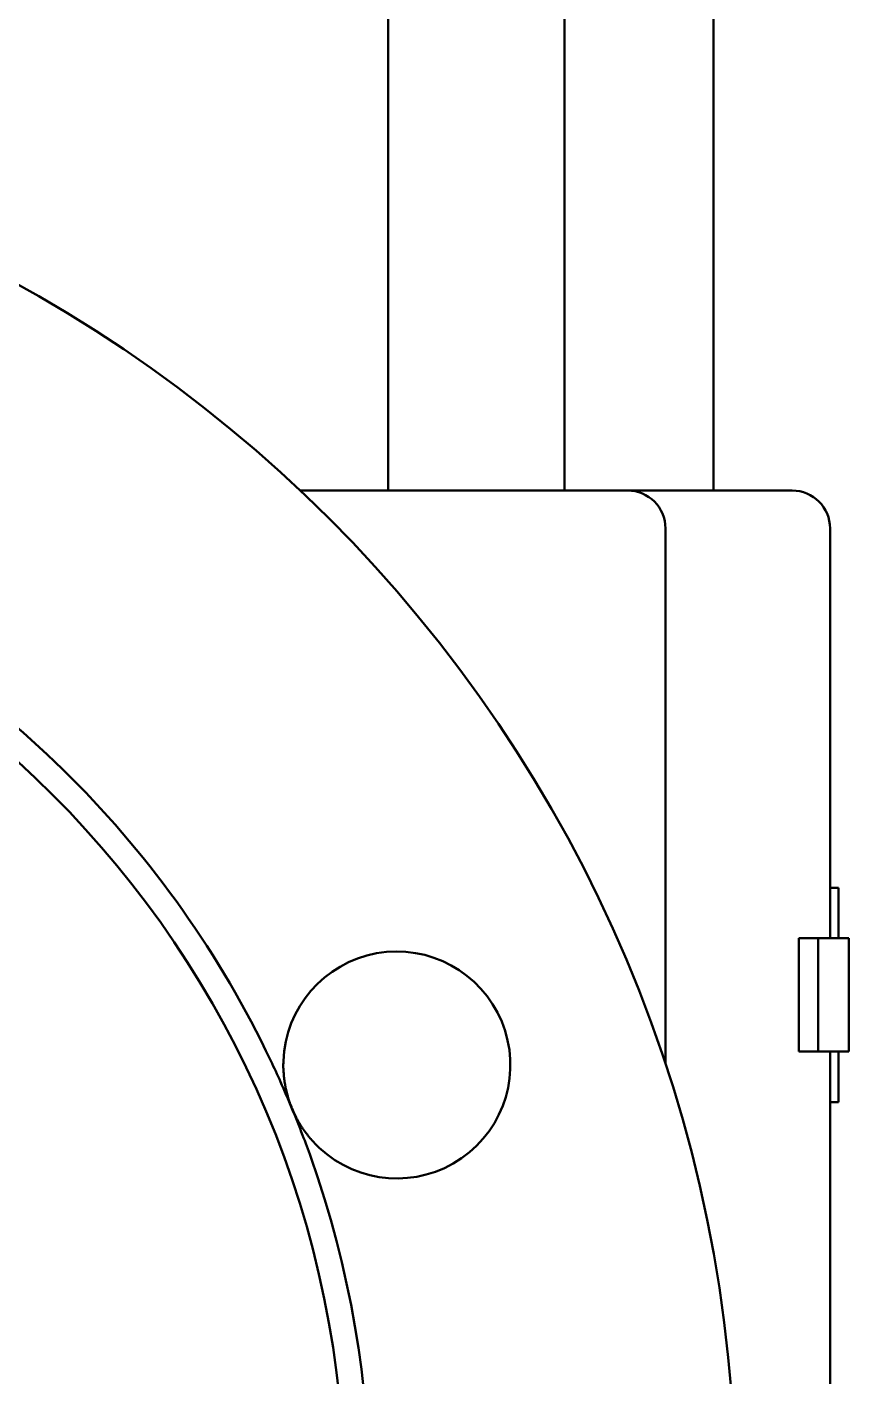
# Model space of a CAD drawing. Header units: millimetres. Extents: x 1510 to 10524, y 7125 to 13164.
# Drawn here: x 5055.1 to 5061.62, y 11287.43 to 11298.13 of the extents above; entities that cross this region are included whole.
import ezdxf

# ---------------------------------------------------------------- set-up
doc = ezdxf.new("R2010")
doc.units = ezdxf.units.MM
doc.header["$LTSCALE"] = 4
doc.layers.add('Visible (ISO)', color=7, linetype='Continuous', lineweight=50)

msp = doc.modelspace()

# ---------------------------------------------------------------- linework, layer by layer
at = {"layer": 'Visible (ISO)'}
for p, q in [((5057.965, 11319.154), (5057.965, 11294.454)), ((5059.365, 11319.154), (5059.365, 11294.454)), ((5060.545, 11319.154), (5060.545, 11294.454)), ((5057.27, 11294.454), (5058.141, 11294.454)), ((5059.865, 11294.454), (5058.141, 11294.454)), ((5061.17, 11294.454), (5059.865, 11294.454)), ((5060.165, 11289.904), (5060.165, 11294.154)), ((5061.47, 11294.154), (5061.47, 11290.904)), ((5061.538, 11291.304), (5061.47, 11291.304)), ((5061.538, 11290.904), (5061.538, 11291.304)), ((5061.223, 11290.904), (5061.223, 11290.004)), ((5061.376, 11290.904), (5061.223, 11290.904)), ((5061.62, 11290.904), (5061.376, 11290.904)), ((5061.376, 11290.004), (5061.376, 11290.904)), ((5061.62, 11290.904), (5061.62, 11290.004)), ((5061.376, 11290.004), (5061.223, 11290.004)), ((5061.376, 11290.004), (5061.62, 11290.004)), ((5061.47, 11290.004), (5061.47, 11284.054)), ((5061.538, 11289.604), (5061.538, 11290.004)), ((5061.538, 11289.604), (5061.47, 11289.604))]:
    msp.add_line(p, q, dxfattribs=at)
for radius in [11, 7.9]:
    msp.add_circle((5049.72, 11286.454), radius, dxfattribs=at)
for centre, radius, start, end in [((5059.865, 11294.154), 0.3, 0, 90), ((5061.17, 11294.154), 0.3, 0, 90), ((5049.72, 11286.454), 8.1, 25.4254, 64.5746), ((5058.035, 11289.898), 0.9, 226.9178, 178.0822), ((5049.72, 11286.454), 8.1, 24.1191, 25.4254), ((5049.72, 11286.454), 8.1, 22.5, 24.1191), ((5049.72, 11286.454), 8.1, 20.8809, 22.5), ((5049.72, 11286.454), 8.1, 19.5746, 20.8809), ((5049.72, 11286.454), 8.1, 340.4254, 19.5746)]:
    msp.add_arc(centre, radius, start, end, dxfattribs=at)
msp.add_open_spline([(5057.136, 11289.928), (5057.135, 11289.918), (5057.135, 11289.908), (5057.135, 11289.898)], degree=3, dxfattribs=at)
for points, knots in [([(5057.135, 11289.898), (5057.135, 11289.892), (5057.135, 11289.885), (5057.135, 11289.879), (5057.136, 11289.871), (5057.136, 11289.863), (5057.136, 11289.855), (5057.137, 11289.847), (5057.137, 11289.839), (5057.138, 11289.831), (5057.138, 11289.831), (5057.138, 11289.83), (5057.138, 11289.83), (5057.138, 11289.826), (5057.138, 11289.823), (5057.139, 11289.82), (5057.139, 11289.818), (5057.139, 11289.816), (5057.139, 11289.814), (5057.139, 11289.813), (5057.139, 11289.812), (5057.139, 11289.81), (5057.14, 11289.809), (5057.14, 11289.808), (5057.14, 11289.807), (5057.141, 11289.794), (5057.143, 11289.78), (5057.145, 11289.765), (5057.146, 11289.758), (5057.147, 11289.75), (5057.149, 11289.743), (5057.149, 11289.74), (5057.15, 11289.737), (5057.15, 11289.734), (5057.15, 11289.733), (5057.151, 11289.732), (5057.151, 11289.731), (5057.151, 11289.729), (5057.152, 11289.727), (5057.152, 11289.725), (5057.152, 11289.724), (5057.152, 11289.723), (5057.153, 11289.722), (5057.153, 11289.721), (5057.153, 11289.72), (5057.153, 11289.719), (5057.156, 11289.707), (5057.159, 11289.694), (5057.162, 11289.679), (5057.164, 11289.672), (5057.166, 11289.665), (5057.168, 11289.658), (5057.169, 11289.654), (5057.17, 11289.65), (5057.171, 11289.647), (5057.172, 11289.645), (5057.172, 11289.643), (5057.173, 11289.641), (5057.173, 11289.64), (5057.173, 11289.639), (5057.174, 11289.638), (5057.174, 11289.637), (5057.174, 11289.637), (5057.174, 11289.636), (5057.174, 11289.636), (5057.174, 11289.635), (5057.174, 11289.635), (5057.177, 11289.626), (5057.181, 11289.614), (5057.186, 11289.601), (5057.188, 11289.594), (5057.191, 11289.587), (5057.194, 11289.579), (5057.197, 11289.571), (5057.2, 11289.562), (5057.204, 11289.554)], [0, 0, 0, 0, 0.057407, 0.057407, 0.057407, 0.125, 0.125, 0.125, 0.1875, 0.1875, 0.1875, 0.191999, 0.191999, 0.191999, 0.21875, 0.21875, 0.21875, 0.234375, 0.234375, 0.234375, 0.242187, 0.242187, 0.242187, 0.25, 0.25, 0.25, 0.375, 0.375, 0.375, 0.4375, 0.4375, 0.4375, 0.460765, 0.460765, 0.460765, 0.46875, 0.46875, 0.46875, 0.484375, 0.484375, 0.484375, 0.492188, 0.492188, 0.492188, 0.5, 0.5, 0.5, 0.625, 0.625, 0.625, 0.6875, 0.6875, 0.6875, 0.71875, 0.71875, 0.71875, 0.734375, 0.734375, 0.734375, 0.742188, 0.742188, 0.742188, 0.746094, 0.746094, 0.746094, 0.75, 0.75, 0.75, 0.875, 0.875, 0.875, 0.9375, 0.9375, 0.9375, 1, 1, 1, 1]), ([(5057.204, 11289.554), (5057.208, 11289.544), (5057.212, 11289.535), (5057.215, 11289.527), (5057.219, 11289.518), (5057.223, 11289.511), (5057.226, 11289.504), (5057.23, 11289.497), (5057.233, 11289.49), (5057.236, 11289.485), (5057.237, 11289.482), (5057.239, 11289.479), (5057.24, 11289.476), (5057.241, 11289.475), (5057.241, 11289.474), (5057.242, 11289.473), (5057.242, 11289.472), (5057.243, 11289.472), (5057.243, 11289.471), (5057.243, 11289.471), (5057.243, 11289.47), (5057.243, 11289.47), (5057.244, 11289.47), (5057.244, 11289.47), (5057.244, 11289.469), (5057.252, 11289.454), (5057.261, 11289.439), (5057.269, 11289.426), (5057.273, 11289.419), (5057.277, 11289.413), (5057.281, 11289.406), (5057.283, 11289.403), (5057.285, 11289.4), (5057.287, 11289.397), (5057.288, 11289.396), (5057.289, 11289.394), (5057.29, 11289.393), (5057.291, 11289.392), (5057.291, 11289.392), (5057.292, 11289.391), (5057.292, 11289.39), (5057.292, 11289.39), (5057.292, 11289.39), (5057.293, 11289.389), (5057.293, 11289.389), (5057.293, 11289.389), (5057.303, 11289.374), (5057.313, 11289.361), (5057.323, 11289.348), (5057.328, 11289.341), (5057.333, 11289.335), (5057.338, 11289.329), (5057.34, 11289.326), (5057.342, 11289.323), (5057.345, 11289.321), (5057.346, 11289.319), (5057.347, 11289.318), (5057.348, 11289.316), (5057.349, 11289.316), (5057.35, 11289.315), (5057.35, 11289.314), (5057.351, 11289.314), (5057.351, 11289.313), (5057.352, 11289.312), (5057.363, 11289.299), (5057.374, 11289.287), (5057.385, 11289.276), (5057.397, 11289.263), (5057.409, 11289.251), (5057.42, 11289.241)], [0, 0, 0, 0, 0.0625, 0.0625, 0.0625, 0.125, 0.125, 0.125, 0.1875, 0.1875, 0.1875, 0.21875, 0.21875, 0.21875, 0.234375, 0.234375, 0.234375, 0.242187, 0.242187, 0.242187, 0.246094, 0.246094, 0.246094, 0.25, 0.25, 0.25, 0.375, 0.375, 0.375, 0.4375, 0.4375, 0.4375, 0.46875, 0.46875, 0.46875, 0.484375, 0.484375, 0.484375, 0.492187, 0.492187, 0.492187, 0.496094, 0.496094, 0.496094, 0.5, 0.5, 0.5, 0.625, 0.625, 0.625, 0.6875, 0.6875, 0.6875, 0.71875, 0.71875, 0.71875, 0.734375, 0.734375, 0.734375, 0.742187, 0.742187, 0.742187, 0.75, 0.75, 0.75, 0.868685, 0.868685, 0.868685, 1, 1, 1, 1])]:
    msp.add_open_spline(points, degree=3, knots=knots, dxfattribs=at)

doc.saveas('drawing.dxf')
